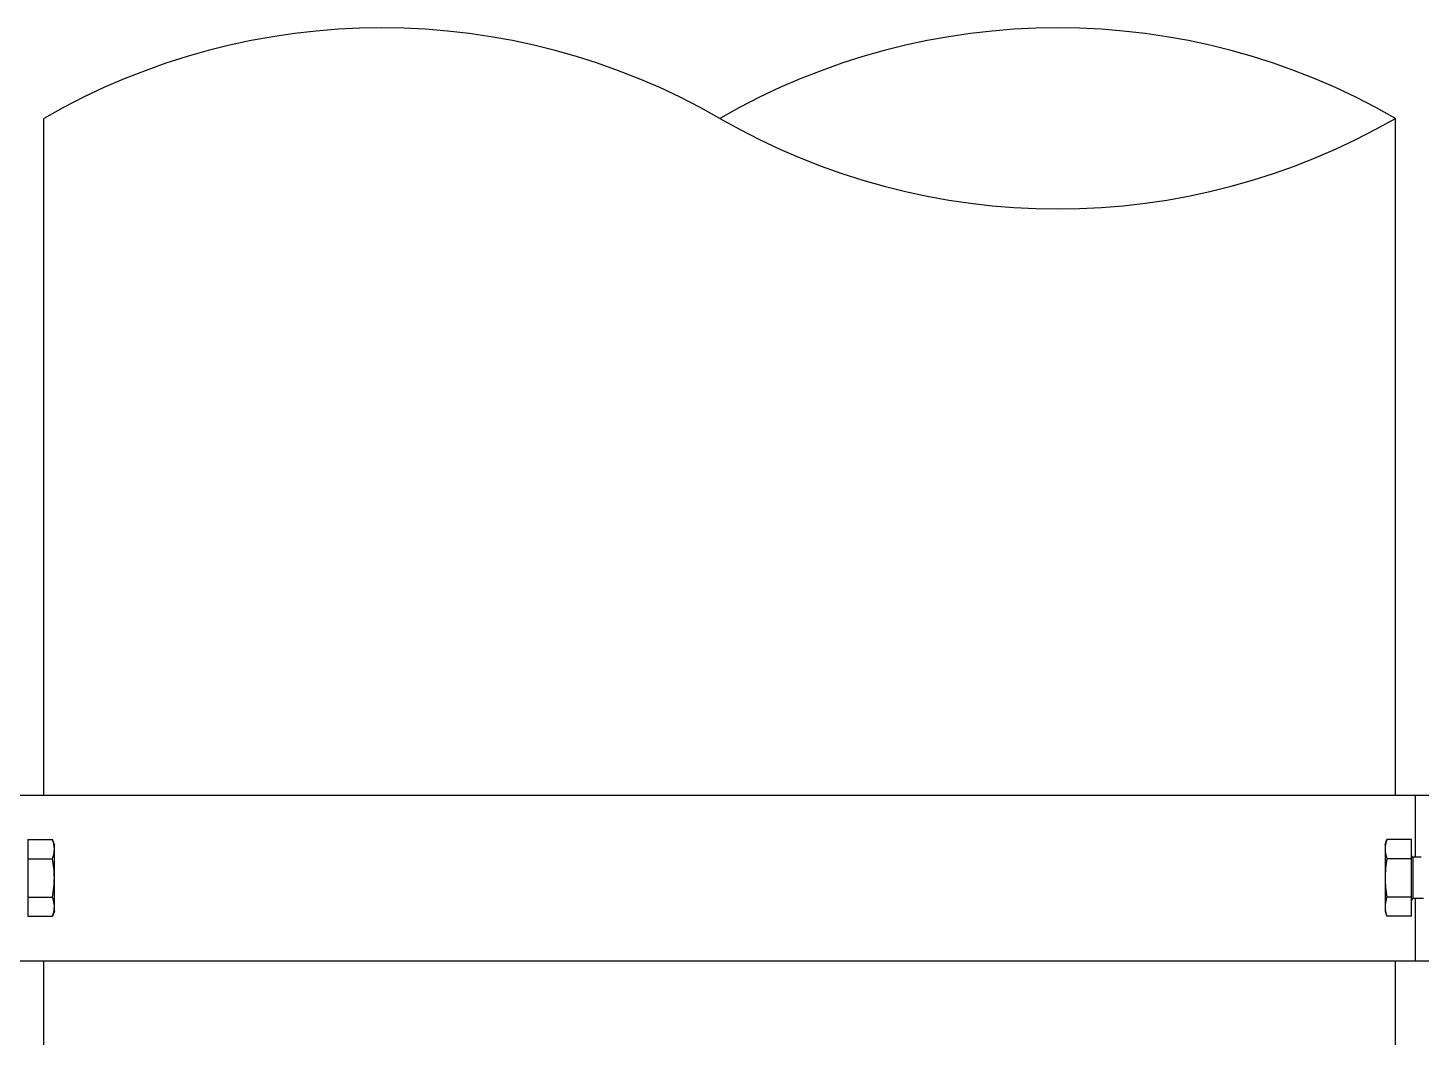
# Model space of a CAD drawing. Extents: x 4995099 to 5303443, y 4627657 to 4889583.
# Drawn here: x 5046420 to 5050160, y 4764972 to 4767681 of the extents above; entities that cross this region are included whole.
import ezdxf

# ---------------------------------------------------------------- set-up
doc = ezdxf.new("R2010")
doc.units = 0
doc.header["$LTSCALE"] = 1000
doc.header["$MEASUREMENT"] = 0
doc.layers.get('0').update_dxf_attribs({"color": 4, "linetype": 'CONTINUOUS'})

msp = doc.modelspace()

# ---------------------------------------------------------------- linework, layer by layer
at = {"linetype": 'Continuous'}
for p, q in [((5046462.6, 4765621.5), (5046462.6, 4767438.3)), ((5050091.6, 4765621.5), (5050091.6, 4767438.3)), ((5046179.9, 4765621.5), (5050374.7, 4765621.5)), ((5050145, 4765454.6), (5050145, 4765621.5)), ((5046419.8, 4765501.8), (5046419.8, 4765296.3)), ((5046419.8, 4765501.8), (5046485.9, 4765501.8)), ((5046490.9, 4765488), (5046485.9, 4765501.8)), ((5046490.9, 4765310.1), (5046490.9, 4765488)), ((5050063.3, 4765488), (5050068.3, 4765501.8)), ((5050063.3, 4765488), (5050063.3, 4765310.1)), ((5050134.5, 4765501.8), (5050068.3, 4765501.8)), ((5050134.5, 4765296.3), (5050134.5, 4765501.8)), ((5046419.8, 4765450.4), (5046485.9, 4765450.4)), ((5050134.5, 4765450.4), (5050068.3, 4765450.4)), ((5050160, 4765454.6), (5050138.9, 4765454.6)), ((5050160, 4765454.6), (5050138.9, 4765454.6)), ((5050138.9, 4765343.4), (5050138.9, 4765454.6)), ((5050160.1, 4765454.5), (5050160, 4765454.6)), ((5046419.8, 4765347.7), (5046485.9, 4765347.7)), ((5050134.5, 4765347.7), (5050068.3, 4765347.7)), ((5050166.2, 4765343.4), (5050138.9, 4765343.4)), ((5050166.2, 4765343.4), (5050138.9, 4765343.4)), ((5050145, 4765176.6), (5050145, 4765343.4)), ((5046419.8, 4765296.3), (5046485.9, 4765296.3)), ((5046490.9, 4765310.1), (5046485.9, 4765296.3)), ((5050063.3, 4765310.1), (5050068.3, 4765296.3)), ((5050134.5, 4765296.3), (5050068.3, 4765296.3)), ((5046179.9, 4765176.6), (5050374.7, 4765176.6)), ((5046462.6, 4763229), (5046462.6, 4765176.6)), ((5050091.6, 4763229), (5050091.6, 4765176.6))]:
    msp.add_line(p, q, dxfattribs=at)
at = {"color": 0}
for centre, radius, start, end in [((5047369.9, 4765866.3), 1815, 60.0059, 119.9941), ((5049184.5, 4765867), 1814.3, 60, 120), ((5049184.5, 4769009.6), 1814.3, 240, 300)]:
    msp.add_arc(centre, radius, start, end, dxfattribs=at)
at = {"linetype": 'Continuous'}
for centre, radius, start, end in [((5046419.1, 4765474.7), 71.9, 10.5275, 11.3069), ((5050135.1, 4765474.7), 71.9, 168.6965, 169.4725), ((5050138.9, 4765459.1), 4.45, 180, 270), ((5050138.9, 4765339), 4.45, 90, 180), ((5050135.1, 4765323.4), 71.9, 190.5275, 191.3069)]:
    msp.add_arc(centre, radius, start, end, dxfattribs=at)
for points, knots in [([(5046489.6, 4765488.8), (5046489, 4765492.1), (5046487.8, 4765496.4), (5046486.3, 4765500.7), (5046485.9, 4765501.8)], [0, 0, 0, 0, 0.746895, 1, 1, 1, 1]), ([(5046485.9, 4765450.4), (5046486.7, 4765452.5), (5046489.5, 4765460.8), (5046490.9, 4765469.6), (5046490.9, 4765476.1)], [0, 0, 0, 0, 0.255696, 1, 1, 1, 1]), ([(5050063.3, 4765476.1), (5050063.3, 4765473.9), (5050063.7, 4765465.2), (5050066, 4765456.6), (5050068.3, 4765450.4)], [0, 0, 0, 0, 0.246324, 1, 1, 1, 1]), ([(5050068.3, 4765501.8), (5050067.9, 4765500.7), (5050066.4, 4765496.4), (5050065.2, 4765492.1), (5050064.6, 4765488.8)], [0, 0, 0, 0, 0.253106, 1, 1, 1, 1]), ([(5046490.9, 4765322), (5046490.9, 4765324.1), (5046490.5, 4765332.9), (5046488.2, 4765341.5), (5046485.9, 4765347.7)], [0, 0, 0, 0, 0.246324, 1, 1, 1, 1]), ([(5050068.3, 4765347.7), (5050067.5, 4765345.6), (5050064.8, 4765337.3), (5050063.3, 4765328.5), (5050063.3, 4765322)], [0, 0, 0, 0, 0.255696, 1, 1, 1, 1]), ([(5046485.9, 4765296.3), (5046486.7, 4765298.4), (5046489.5, 4765306.7), (5046490.9, 4765315.5), (5046490.9, 4765322)], [0, 0, 0, 0, 0.255696, 1, 1, 1, 1]), ([(5050064.6, 4765309.3), (5050065.2, 4765306), (5050066.4, 4765301.6), (5050067.9, 4765297.4), (5050068.3, 4765296.3)], [0, 0, 0, 0, 0.746895, 1, 1, 1, 1])]:
    msp.add_open_spline(points, degree=3, knots=knots, dxfattribs=at)
for points in [[(5046490.9, 4765476.1), (5046490.9, 4765480), (5046490.5, 4765484), (5046489.8, 4765487.8)], [(5050064.4, 4765487.8), (5050063.7, 4765484), (5050063.3, 4765480), (5050063.3, 4765476.1)], [(5046490.9, 4765399), (5046490.9, 4765416.2), (5046489, 4765433.5), (5046485.9, 4765450.4)], [(5050068.3, 4765450.4), (5050065.2, 4765433.5), (5050063.3, 4765416.2), (5050063.3, 4765399)], [(5046485.9, 4765347.7), (5046489, 4765364.6), (5046490.9, 4765381.8), (5046490.9, 4765399)], [(5050063.3, 4765399), (5050063.3, 4765381.8), (5050065.2, 4765364.6), (5050068.3, 4765347.7)], [(5050063.3, 4765322), (5050063.3, 4765318), (5050063.7, 4765314.1), (5050064.4, 4765310.2)]]:
    msp.add_open_spline(points, degree=3, dxfattribs=at)

doc.saveas('drawing.dxf')
